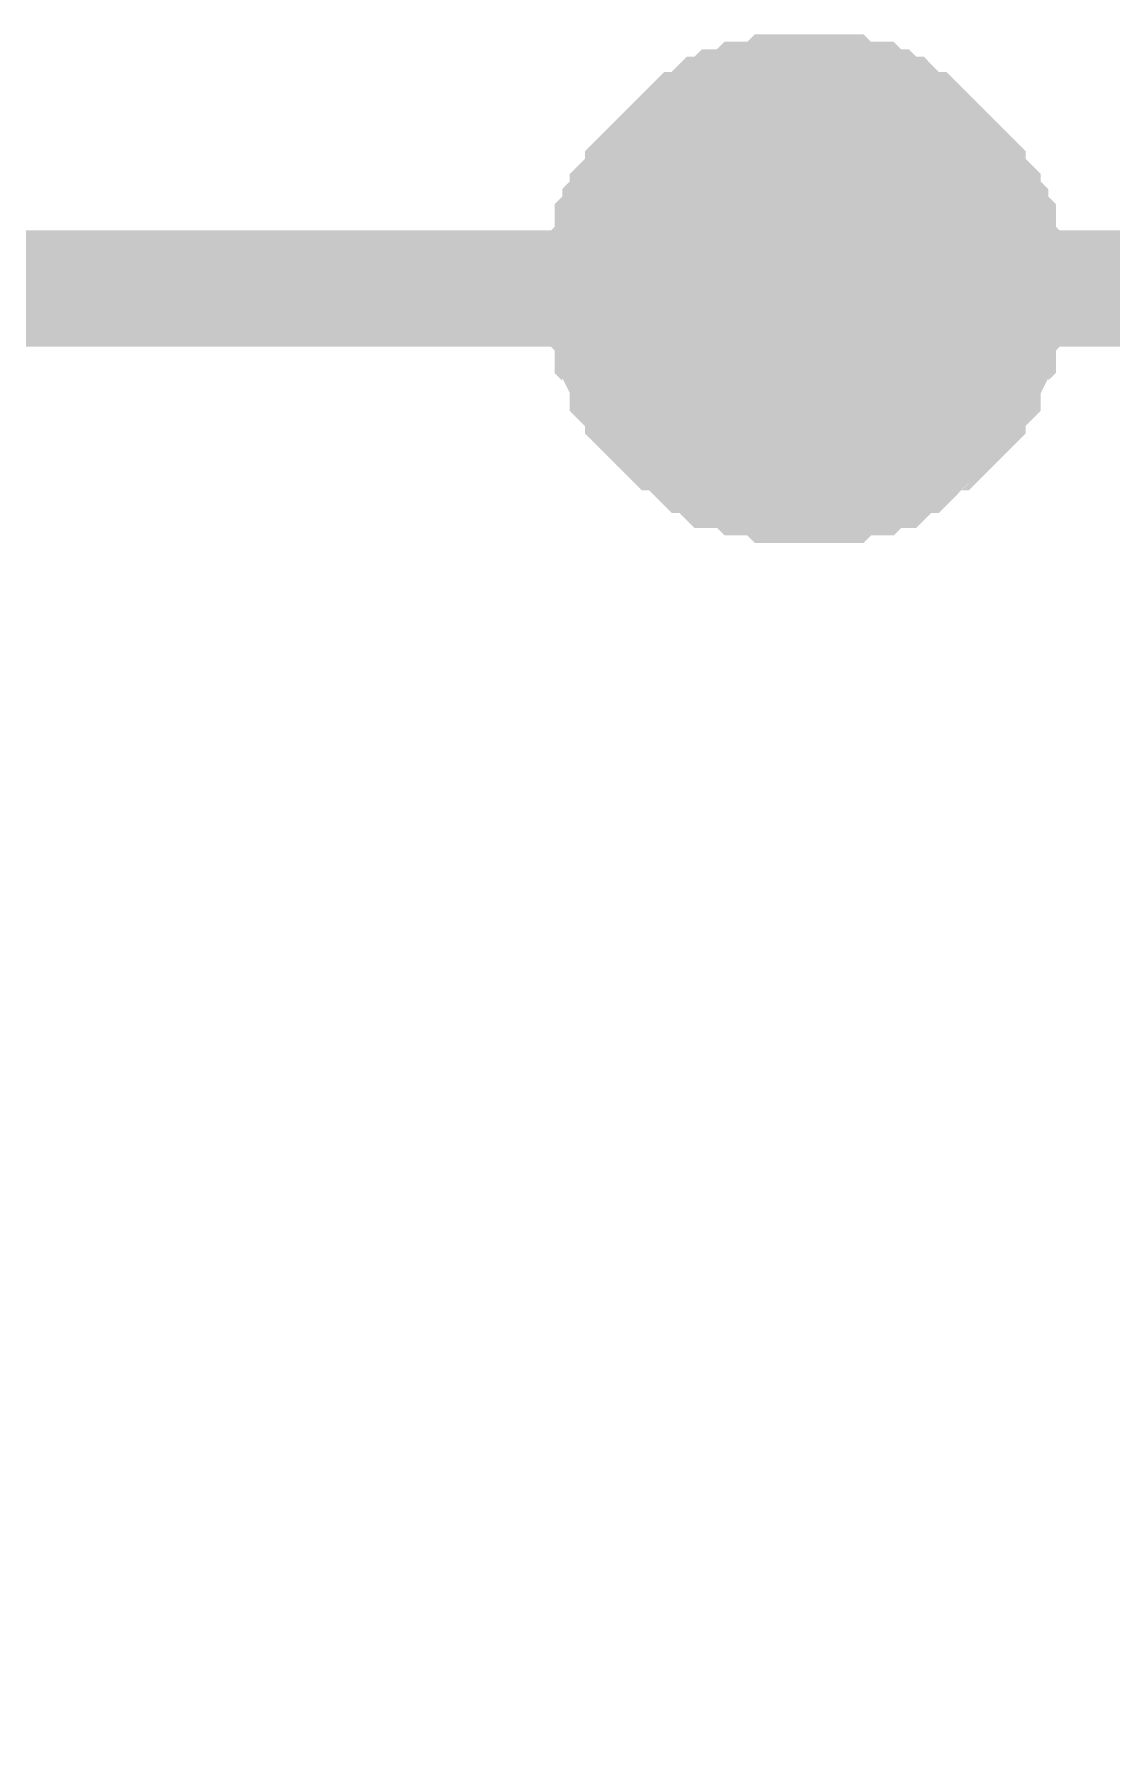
# Model space of a CAD drawing. Header units: millimetres. Extents: x 0 to 567, y 0 to 399.
# Drawn here: x 268.025 to 270.802, y 108.752 to 113.153 of the extents above; entities that cross this region are included whole.
import ezdxf

# ---------------------------------------------------------------- set-up
doc = ezdxf.new("R2010")
doc.units = ezdxf.units.MM
doc.layers.add('Sheet', color=255, linetype='Continuous')

msp = doc.modelspace()

# ---------------------------------------------------------------- linework, layer by layer
at = {"layer": 'Sheet'}
for points, const_width in [([(269.4969, 112.4974), (269.4969, 112.5168), (269.4969, 112.5557), (269.4969, 112.5752), (269.5163, 112.5946), (269.5163, 112.6141), (269.5163, 112.653), (269.5358, 112.6725), (269.5358, 112.6919), (269.5552, 112.7114), (269.5552, 112.7308), (269.5747, 112.7503), (269.5941, 112.7698), (269.5941, 112.7892), (269.6136, 112.8087), (269.633, 112.8281), (269.6525, 112.8476), (269.6719, 112.867), (269.6914, 112.8865), (269.7108, 112.9059), (269.7303, 112.9059), (269.7497, 112.9254), (269.7692, 112.9449), (269.7886, 112.9449), (269.8081, 112.9643), (269.847, 112.9643), (269.8665, 112.9838), (269.8859, 112.9838), (269.9248, 112.9838), (269.9443, 113.0032), (269.9637, 113.0032), (270.0026, 113.0032), (270.0221, 113.0032)], 0.2997), ([(269.4969, 112.4974), (269.4969, 112.5168), (269.4969, 112.5557), (269.4969, 112.5752), (269.5163, 112.5946), (269.5163, 112.6141), (269.5163, 112.653), (269.5358, 112.6725), (269.5358, 112.6919), (269.5552, 112.7114), (269.5552, 112.7308), (269.5747, 112.7503), (269.5941, 112.7698), (269.5941, 112.7892), (269.6136, 112.8087), (269.633, 112.8281), (269.6525, 112.8476), (269.6719, 112.867), (269.6914, 112.8865), (269.7108, 112.9059), (269.7303, 112.9059), (269.7497, 112.9254), (269.7692, 112.9449), (269.7886, 112.9449), (269.8081, 112.9643), (269.847, 112.9643), (269.8665, 112.9838), (269.8859, 112.9838), (269.9248, 112.9838), (269.9443, 113.0032), (269.9637, 113.0032), (270.0026, 113.0032), (270.0221, 113.0032)], 0.2997), ([(270.0221, 113.0032), (270.0221, 113.0032)], 0.2997), ([(270.0221, 113.0032), (270.0415, 113.0032), (270.0804, 113.0032), (270.0999, 113.0032), (270.1193, 112.9838), (270.1388, 112.9838), (270.1777, 112.9838), (270.1971, 112.9643), (270.2166, 112.9643), (270.236, 112.9449), (270.2555, 112.9449), (270.2749, 112.9254), (270.2944, 112.9059), (270.3138, 112.9059), (270.3333, 112.8865), (270.3527, 112.867), (270.3722, 112.8476), (270.3916, 112.8281), (270.4111, 112.8087), (270.4305, 112.7892), (270.4305, 112.7698), (270.45, 112.7503), (270.4694, 112.7308), (270.4694, 112.7114), (270.4889, 112.6919), (270.4889, 112.6725), (270.5083, 112.653), (270.5083, 112.6141), (270.5083, 112.5946), (270.5278, 112.5752), (270.5278, 112.5557), (270.5278, 112.5168), (270.5278, 112.4974)], 0.2997), ([(270.0221, 113.0032), (270.0221, 113.0032)], 0.2997), ([(270.0221, 113.0032), (270.0415, 113.0032), (270.0804, 113.0032), (270.0999, 113.0032), (270.1193, 112.9838), (270.1388, 112.9838), (270.1777, 112.9838), (270.1971, 112.9643), (270.2166, 112.9643), (270.236, 112.9449), (270.2555, 112.9449), (270.2749, 112.9254), (270.2944, 112.9059), (270.3138, 112.9059), (270.3333, 112.8865), (270.3527, 112.867), (270.3722, 112.8476), (270.3916, 112.8281), (270.4111, 112.8087), (270.4305, 112.7892), (270.4305, 112.7698), (270.45, 112.7503), (270.4694, 112.7308), (270.4694, 112.7114), (270.4889, 112.6919), (270.4889, 112.6725), (270.5083, 112.653), (270.5083, 112.6141), (270.5083, 112.5946), (270.5278, 112.5752), (270.5278, 112.5557), (270.5278, 112.5168), (270.5278, 112.4974)], 0.2997), ([(269.4969, 112.4974), (269.4969, 112.5168), (269.4969, 112.5557), (269.4969, 112.5752), (269.5163, 112.5946), (269.5163, 112.6141), (269.5163, 112.653), (269.5358, 112.6725), (269.5358, 112.6919), (269.5552, 112.7114), (269.5552, 112.7308), (269.5747, 112.7503), (269.5941, 112.7698), (269.5941, 112.7892), (269.6136, 112.8087), (269.633, 112.8281), (269.6525, 112.8476), (269.6719, 112.867), (269.6914, 112.8865), (269.7108, 112.9059), (269.7303, 112.9059), (269.7497, 112.9254), (269.7692, 112.9449), (269.7886, 112.9449), (269.8081, 112.9643), (269.847, 112.9643), (269.8665, 112.9838), (269.8859, 112.9838), (269.9248, 112.9838), (269.9443, 113.0032), (269.9637, 113.0032), (270.0026, 113.0032), (270.0221, 113.0032)], 0.0991), ([(269.4969, 112.4974), (269.4969, 112.5168), (269.4969, 112.5557), (269.4969, 112.5752), (269.5163, 112.5946), (269.5163, 112.6141), (269.5163, 112.653), (269.5358, 112.6725), (269.5358, 112.6919), (269.5552, 112.7114), (269.5552, 112.7308), (269.5747, 112.7503), (269.5941, 112.7698), (269.5941, 112.7892), (269.6136, 112.8087), (269.633, 112.8281), (269.6525, 112.8476), (269.6719, 112.867), (269.6914, 112.8865), (269.7108, 112.9059), (269.7303, 112.9059), (269.7497, 112.9254), (269.7692, 112.9449), (269.7886, 112.9449), (269.8081, 112.9643), (269.847, 112.9643), (269.8665, 112.9838), (269.8859, 112.9838), (269.9248, 112.9838), (269.9443, 113.0032), (269.9637, 113.0032), (270.0026, 113.0032), (270.0221, 113.0032)], 0.0991), ([(270.0221, 113.0032), (270.0221, 113.0032)], 0.0991), ([(270.0221, 113.0032), (270.0415, 113.0032), (270.0804, 113.0032), (270.0999, 113.0032), (270.1193, 112.9838), (270.1388, 112.9838), (270.1777, 112.9838), (270.1971, 112.9643), (270.2166, 112.9643), (270.236, 112.9449), (270.2555, 112.9449), (270.2749, 112.9254), (270.2944, 112.9059), (270.3138, 112.9059), (270.3333, 112.8865), (270.3527, 112.867), (270.3722, 112.8476), (270.3916, 112.8281), (270.4111, 112.8087), (270.4305, 112.7892), (270.4305, 112.7698), (270.45, 112.7503), (270.4694, 112.7308), (270.4694, 112.7114), (270.4889, 112.6919), (270.4889, 112.6725), (270.5083, 112.653), (270.5083, 112.6141), (270.5083, 112.5946), (270.5278, 112.5752), (270.5278, 112.5557), (270.5278, 112.5168), (270.5278, 112.4974)], 0.0991), ([(270.0221, 113.0032), (270.0221, 113.0032)], 0.0991), ([(270.0221, 113.0032), (270.0415, 113.0032), (270.0804, 113.0032), (270.0999, 113.0032), (270.1193, 112.9838), (270.1388, 112.9838), (270.1777, 112.9838), (270.1971, 112.9643), (270.2166, 112.9643), (270.236, 112.9449), (270.2555, 112.9449), (270.2749, 112.9254), (270.2944, 112.9059), (270.3138, 112.9059), (270.3333, 112.8865), (270.3527, 112.867), (270.3722, 112.8476), (270.3916, 112.8281), (270.4111, 112.8087), (270.4305, 112.7892), (270.4305, 112.7698), (270.45, 112.7503), (270.4694, 112.7308), (270.4694, 112.7114), (270.4889, 112.6919), (270.4889, 112.6725), (270.5083, 112.653), (270.5083, 112.6141), (270.5083, 112.5946), (270.5278, 112.5752), (270.5278, 112.5557), (270.5278, 112.5168), (270.5278, 112.4974)], 0.0991), ([(275.021, 112.4974), (245.0272, 112.4974), (245.0272, 102.4967)], 0.2997), ([(270.0221, 111.9915), (270.0026, 111.9915), (269.9637, 111.9915), (269.9443, 111.9915), (269.9248, 112.011), (269.8859, 112.011), (269.8665, 112.011), (269.847, 112.0304), (269.8081, 112.0304), (269.7886, 112.0304), (269.7692, 112.0499), (269.7497, 112.0693), (269.7303, 112.0693), (269.7108, 112.0888), (269.6914, 112.1082), (269.6719, 112.1277), (269.6525, 112.1277), (269.633, 112.1471), (269.6136, 112.1666), (269.5941, 112.1861), (269.5941, 112.2055), (269.5747, 112.225), (269.5552, 112.2444), (269.5552, 112.2639), (269.5358, 112.3028), (269.5358, 112.3223), (269.5163, 112.3417), (269.5163, 112.3612), (269.5163, 112.4001), (269.4969, 112.4195), (269.4969, 112.439), (269.4969, 112.4779), (269.4969, 112.4974)], 0.2997), ([(269.4969, 112.4974), (269.4969, 112.4974)], 0.2997), ([(270.0221, 111.9915), (270.0026, 111.9915), (269.9637, 111.9915), (269.9443, 111.9915), (269.9248, 112.011), (269.8859, 112.011), (269.8665, 112.011), (269.847, 112.0304), (269.8081, 112.0304), (269.7886, 112.0304), (269.7692, 112.0499), (269.7497, 112.0693), (269.7303, 112.0693), (269.7108, 112.0888), (269.6914, 112.1082), (269.6719, 112.1277), (269.6525, 112.1277), (269.633, 112.1471), (269.6136, 112.1666), (269.5941, 112.1861), (269.5941, 112.2055), (269.5747, 112.225), (269.5552, 112.2444), (269.5552, 112.2639), (269.5358, 112.3028), (269.5358, 112.3223), (269.5163, 112.3417), (269.5163, 112.3612), (269.5163, 112.4001), (269.4969, 112.4195), (269.4969, 112.439), (269.4969, 112.4779), (269.4969, 112.4974)], 0.2997), ([(269.4969, 112.4974), (269.4969, 112.4974)], 0.2997), ([(270.0221, 112.4974), (270.0221, 112.4974), (284.9995, 112.4974)], 0.2997), ([(270.5278, 112.4974), (270.5278, 112.4779), (270.5278, 112.439), (270.5278, 112.4195), (270.5083, 112.4001), (270.5083, 112.3612), (270.5083, 112.3417), (270.4889, 112.3223), (270.4889, 112.3028), (270.4694, 112.2639), (270.4694, 112.2444), (270.45, 112.225), (270.4305, 112.2055), (270.4305, 112.1861), (270.4111, 112.1666), (270.3916, 112.1471), (270.3722, 112.1277), (270.3527, 112.1277), (270.3333, 112.1082), (270.3138, 112.0888), (270.2944, 112.0693), (270.2749, 112.0693), (270.2555, 112.0499), (270.236, 112.0304), (270.2166, 112.0304), (270.1971, 112.0304), (270.1777, 112.011), (270.1388, 112.011), (270.1193, 112.011), (270.0999, 111.9915), (270.0804, 111.9915), (270.0415, 111.9915), (270.0221, 111.9915)], 0.2997), ([(270.5278, 112.4974), (270.5278, 112.4779), (270.5278, 112.439), (270.5278, 112.4195), (270.5083, 112.4001), (270.5083, 112.3612), (270.5083, 112.3417), (270.4889, 112.3223), (270.4889, 112.3028), (270.4694, 112.2639), (270.4694, 112.2444), (270.45, 112.225), (270.4305, 112.2055), (270.4305, 112.1861), (270.4111, 112.1666), (270.3916, 112.1471), (270.3722, 112.1277), (270.3527, 112.1277), (270.3333, 112.1082), (270.3138, 112.0888), (270.2944, 112.0693), (270.2749, 112.0693), (270.2555, 112.0499), (270.236, 112.0304), (270.2166, 112.0304), (270.1971, 112.0304), (270.1777, 112.011), (270.1388, 112.011), (270.1193, 112.011), (270.0999, 111.9915), (270.0804, 111.9915), (270.0415, 111.9915), (270.0221, 111.9915)], 0.2997), ([(270.5278, 112.4974), (270.5278, 112.4974), (270.5278, 112.4974), (270.5278, 112.4974), (270.5278, 112.4974), (270.5278, 112.4974), (270.5278, 112.4974), (270.5278, 112.4974), (270.5278, 112.4974), (270.5278, 112.4974), (270.5278, 112.4974), (270.5278, 112.4974), (270.5278, 112.4974), (270.5278, 112.4974), (270.5278, 112.4974), (270.5278, 112.4974), (270.5278, 112.4974), (270.5278, 112.4974), (270.5278, 112.4974), (270.5278, 112.4974), (270.5278, 112.4974), (270.5278, 112.4974), (270.5278, 112.4974), (270.5278, 112.4974), (270.5278, 112.4974), (270.5278, 112.4974), (270.5278, 112.4974), (270.5278, 112.4974), (270.5278, 112.4974), (270.5278, 112.4974), (270.5278, 112.4974), (270.5278, 112.4974), (270.5278, 112.4974)], 0.2997), ([(270.5278, 112.4974), (270.5278, 112.4974)], 0.2997), ([(270.5278, 112.4974), (270.5278, 112.4974), (270.5278, 112.4974), (270.5278, 112.4974), (270.5278, 112.4974), (270.5278, 112.4974), (270.5278, 112.4974), (270.5278, 112.4974), (270.5278, 112.4974), (270.5278, 112.4974), (270.5278, 112.4974), (270.5278, 112.4974), (270.5278, 112.4974), (270.5278, 112.4974), (270.5278, 112.4974), (270.5278, 112.4974), (270.5278, 112.4974), (270.5278, 112.4974), (270.5278, 112.4974), (270.5278, 112.4974), (270.5278, 112.4974), (270.5278, 112.4974), (270.5278, 112.4974), (270.5278, 112.4974), (270.5278, 112.4974), (270.5278, 112.4974), (270.5278, 112.4974), (270.5278, 112.4974), (270.5278, 112.4974), (270.5278, 112.4974), (270.5278, 112.4974), (270.5278, 112.4974), (270.5278, 112.4974)], 0.2997), ([(270.5278, 112.4974), (270.5278, 112.4974)], 0.2997), ([(270.0221, 111.9915), (270.0026, 111.9915), (269.9637, 111.9915), (269.9443, 111.9915), (269.9248, 112.011), (269.8859, 112.011), (269.8665, 112.011), (269.847, 112.0304), (269.8081, 112.0304), (269.7886, 112.0304), (269.7692, 112.0499), (269.7497, 112.0693), (269.7303, 112.0693), (269.7108, 112.0888), (269.6914, 112.1082), (269.6719, 112.1277), (269.6525, 112.1277), (269.633, 112.1471), (269.6136, 112.1666), (269.5941, 112.1861), (269.5941, 112.2055), (269.5747, 112.225), (269.5552, 112.2444), (269.5552, 112.2639), (269.5358, 112.3028), (269.5358, 112.3223), (269.5163, 112.3417), (269.5163, 112.3612), (269.5163, 112.4001), (269.4969, 112.4195), (269.4969, 112.439), (269.4969, 112.4779), (269.4969, 112.4974)], 0.0991), ([(269.4969, 112.4974), (269.4969, 112.4974)], 0.0991), ([(270.0221, 111.9915), (270.0026, 111.9915), (269.9637, 111.9915), (269.9443, 111.9915), (269.9248, 112.011), (269.8859, 112.011), (269.8665, 112.011), (269.847, 112.0304), (269.8081, 112.0304), (269.7886, 112.0304), (269.7692, 112.0499), (269.7497, 112.0693), (269.7303, 112.0693), (269.7108, 112.0888), (269.6914, 112.1082), (269.6719, 112.1277), (269.6525, 112.1277), (269.633, 112.1471), (269.6136, 112.1666), (269.5941, 112.1861), (269.5941, 112.2055), (269.5747, 112.225), (269.5552, 112.2444), (269.5552, 112.2639), (269.5358, 112.3028), (269.5358, 112.3223), (269.5163, 112.3417), (269.5163, 112.3612), (269.5163, 112.4001), (269.4969, 112.4195), (269.4969, 112.439), (269.4969, 112.4779), (269.4969, 112.4974)], 0.0991), ([(269.4969, 112.4974), (269.4969, 112.4974)], 0.0991), ([(270.5278, 112.4974), (270.5278, 112.4779), (270.5278, 112.439), (270.5278, 112.4195), (270.5083, 112.4001), (270.5083, 112.3612), (270.5083, 112.3417), (270.4889, 112.3223), (270.4889, 112.3028), (270.4694, 112.2639), (270.4694, 112.2444), (270.45, 112.225), (270.4305, 112.2055), (270.4305, 112.1861), (270.4111, 112.1666), (270.3916, 112.1471), (270.3722, 112.1277), (270.3527, 112.1277), (270.3333, 112.1082), (270.3138, 112.0888), (270.2944, 112.0693), (270.2749, 112.0693), (270.2555, 112.0499), (270.236, 112.0304), (270.2166, 112.0304), (270.1971, 112.0304), (270.1777, 112.011), (270.1388, 112.011), (270.1193, 112.011), (270.0999, 111.9915), (270.0804, 111.9915), (270.0415, 111.9915), (270.0221, 111.9915)], 0.0991), ([(270.5278, 112.4974), (270.5278, 112.4779), (270.5278, 112.439), (270.5278, 112.4195), (270.5083, 112.4001), (270.5083, 112.3612), (270.5083, 112.3417), (270.4889, 112.3223), (270.4889, 112.3028), (270.4694, 112.2639), (270.4694, 112.2444), (270.45, 112.225), (270.4305, 112.2055), (270.4305, 112.1861), (270.4111, 112.1666), (270.3916, 112.1471), (270.3722, 112.1277), (270.3527, 112.1277), (270.3333, 112.1082), (270.3138, 112.0888), (270.2944, 112.0693), (270.2749, 112.0693), (270.2555, 112.0499), (270.236, 112.0304), (270.2166, 112.0304), (270.1971, 112.0304), (270.1777, 112.011), (270.1388, 112.011), (270.1193, 112.011), (270.0999, 111.9915), (270.0804, 111.9915), (270.0415, 111.9915), (270.0221, 111.9915)], 0.0991), ([(270.5278, 112.4974), (270.5278, 112.4974), (270.5278, 112.4974), (270.5278, 112.4974), (270.5278, 112.4974), (270.5278, 112.4974), (270.5278, 112.4974), (270.5278, 112.4974), (270.5278, 112.4974), (270.5278, 112.4974), (270.5278, 112.4974), (270.5278, 112.4974), (270.5278, 112.4974), (270.5278, 112.4974), (270.5278, 112.4974), (270.5278, 112.4974), (270.5278, 112.4974), (270.5278, 112.4974), (270.5278, 112.4974), (270.5278, 112.4974), (270.5278, 112.4974), (270.5278, 112.4974), (270.5278, 112.4974), (270.5278, 112.4974), (270.5278, 112.4974), (270.5278, 112.4974), (270.5278, 112.4974), (270.5278, 112.4974), (270.5278, 112.4974), (270.5278, 112.4974), (270.5278, 112.4974), (270.5278, 112.4974), (270.5278, 112.4974)], 0.0991), ([(270.5278, 112.4974), (270.5278, 112.4974)], 0.0991), ([(270.5278, 112.4974), (270.5278, 112.4974), (270.5278, 112.4974), (270.5278, 112.4974), (270.5278, 112.4974), (270.5278, 112.4974), (270.5278, 112.4974), (270.5278, 112.4974), (270.5278, 112.4974), (270.5278, 112.4974), (270.5278, 112.4974), (270.5278, 112.4974), (270.5278, 112.4974), (270.5278, 112.4974), (270.5278, 112.4974), (270.5278, 112.4974), (270.5278, 112.4974), (270.5278, 112.4974), (270.5278, 112.4974), (270.5278, 112.4974), (270.5278, 112.4974), (270.5278, 112.4974), (270.5278, 112.4974), (270.5278, 112.4974), (270.5278, 112.4974), (270.5278, 112.4974), (270.5278, 112.4974), (270.5278, 112.4974), (270.5278, 112.4974), (270.5278, 112.4974), (270.5278, 112.4974), (270.5278, 112.4974), (270.5278, 112.4974)], 0.0991), ([(270.5278, 112.4974), (270.5278, 112.4974)], 0.0991)]:
    msp.add_lwpolyline(points, dxfattribs=dict(at, const_width=const_width))
at = {"layer": 'Sheet', "const_width": 0.508}
msp.add_lwpolyline([(269.746, 112.5004, 1), (270.254, 112.5004, 1)], format="xyb", close=True, dxfattribs=at)

doc.saveas('drawing.dxf')
